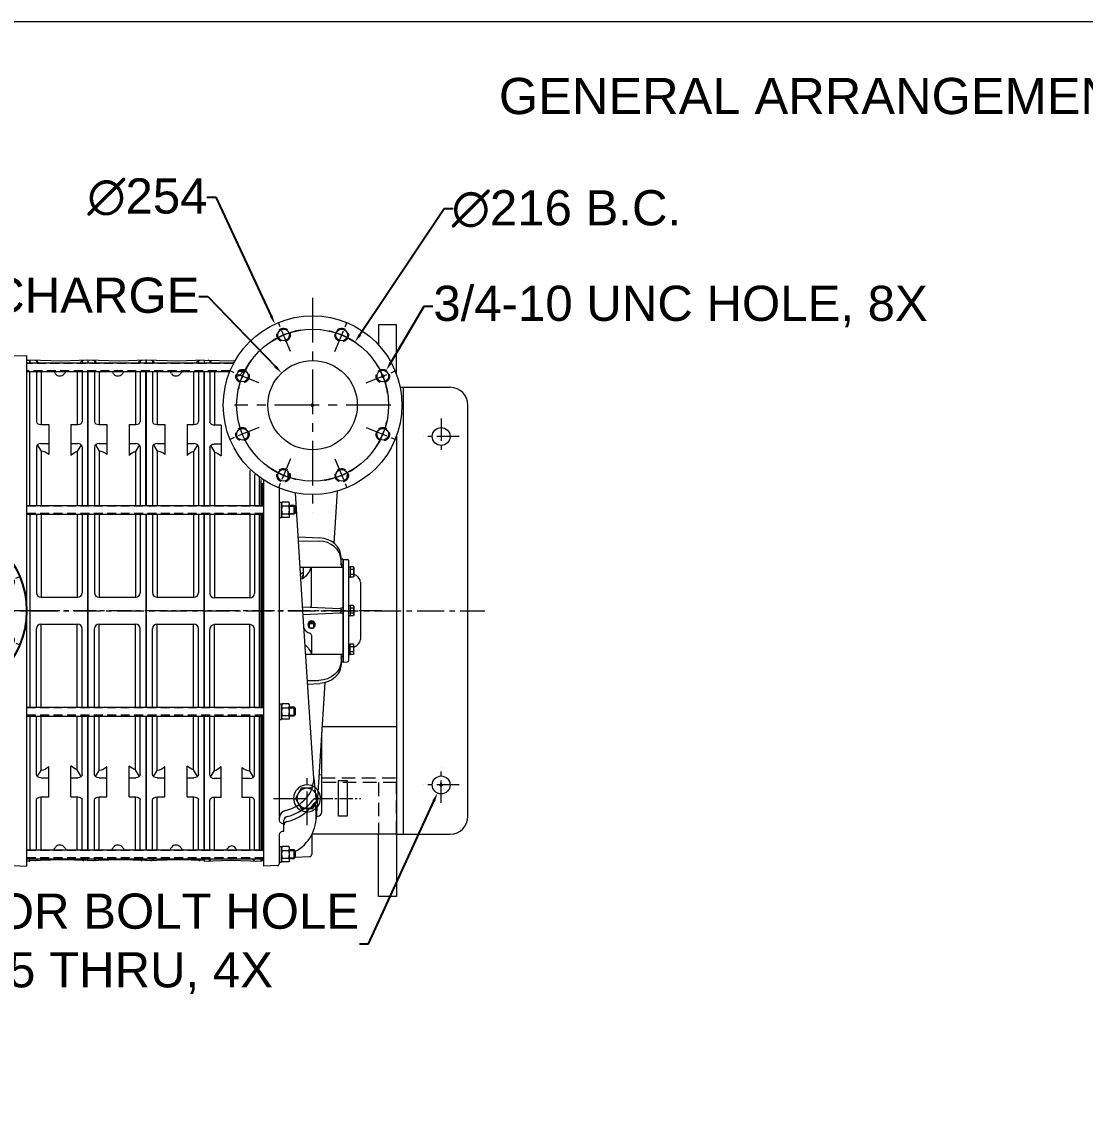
# Model space of a CAD drawing. Header units: millimetres. Extents: x -1229 to 6348, y -522 to 5252.
# Drawn here: x 1558 to 3069, y 2003 to 3540 of the extents above; entities that cross this region are included whole.
import ezdxf
from ezdxf.enums import TextEntityAlignment as Align

# ---------------------------------------------------------------- set-up
doc = ezdxf.new("R2010")
doc.units = ezdxf.units.MM
doc.header["$LTSCALE"] = 25.4
for name, pattern in [('CENTER', [2, 1.25, -0.25, 0.25, -0.25]), ('CENTER2', [1.125, 0.75, -0.125, 0.125, -0.125]), ('CENTERX2', [0.8, 0.5, -0.1, 0.1, -0.1]), ('HIDDEN', [0.375, 0.25, -0.125])]:
    doc.linetypes.add(name, pattern=pattern)
doc.layers.get('Defpoints').update_dxf_attribs({"lineweight": 5})
for name, color, linetype, lineweight in [('CEN', 3, 'CENTER', 5), ('Center', 5, 'CENTER', 5), ('Centerline', 5, 'CENTERX2', 5), ('HID', 6, 'HIDDEN', 5), ('HID-HIDE', 6, 'HIDDEN', 5), ('HID2', 3, 'HIDDEN', 5), ('OBJ', 7, 'Continuous', 5), ('TEXT', 104, 'Continuous', 5), ('TXT', 7, 'Continuous', 5)]:
    doc.layers.add(name, color=color, linetype=linetype, lineweight=lineweight)
doc.styles.get("Standard").update_dxf_attribs({"font": 'arial.ttf'})
doc.dimstyles.new('STANDARD 2 PLCS$3', dxfattribs={"dimtxt": 25.4, "dimasz": 12.7, "dimexe": 4.572, "dimexo": 1.5875, "dimgap": 2.286, "dimtad": 0, "dimtih": 1, "dimtoh": 1, "dimzin": 4, "dimdsep": 46, "dimtxsty": 'Standard', "dimcen": 2.286, "dimaunit": 1, "dimadec": 0, "dimazin": 1, "dimtfac": 1, "dimtofl": 0, "dimtmove": 1, "dimatfit": 3, "dimfxl": 25.4, "dimtolj": 1, "dimtzin": 4, "dimarcsym": 0})

# ---------------------------------------------------------------- blocks, each defined once
blk = doc.blocks.new('*D26')
at = {"layer": 'Defpoints', "color": 0, "linetype": 'Continuous', "ltscale": 3, "transparency": 16777216}
for p in [(1927.3, 3040.9), (2015.5, 2949.4)]:
    blk.add_point(p, dxfattribs=at)
at = {"layer": 'TEXT', "color": 0, "linetype": 'Continuous', "lineweight": -2, "ltscale": 3, "transparency": 16777216}
for p, q in [((1809.7, 3149.8), (1822.4, 3149.8)), ((1822.4, 3149.8), (1918.5, 3050)), ((1969.1, 2995.2), (1973.7, 2995.2)), ((1971.4, 2992.9), (1971.4, 2997.4))]:
    blk.add_line(p, q, dxfattribs=at)
at = {"layer": 'TEXT', "color": 0, "linetype": 'Continuous', "ltscale": 3, "transparency": 16777216}
blk.add_solid([(1920.1, 3051.5), (1917, 3048.6), (1927.3, 3040.9)], dxfattribs=at)
at = {"layer": 'TEXT', "color": 0, "linetype": 'Continuous', "lineweight": 5, "ltscale": 3, "transparency": 16777216, "insert": (1508, 3149.8), "char_height": 50, "attachment_point": 5}
blk.add_mtext('\\A1;∅127 DISCHARGE', dxfattribs=at)
blk = doc.blocks.new('*D27')
at = {"layer": 'Defpoints', "color": 0, "linetype": 'Continuous', "ltscale": 3, "transparency": 16777216}
for p in [(1917.9, 3110.3), (2024.9, 2880)]:
    blk.add_point(p, dxfattribs=at)
at = {"layer": 'TEXT', "color": 0, "linetype": 'Continuous', "lineweight": -2, "ltscale": 3, "transparency": 16777216}
for p, q in [((1821.3, 3290.9), (1834, 3290.9)), ((1834, 3290.9), (1912.5, 3121.8)), ((1969.1, 2995.2), (1973.7, 2995.2)), ((1971.4, 2992.9), (1971.4, 2997.4))]:
    blk.add_line(p, q, dxfattribs=at)
at = {"layer": 'TEXT', "color": 0, "linetype": 'Continuous', "ltscale": 3, "transparency": 16777216}
blk.add_solid([(1914.4, 3122.7), (1910.6, 3121), (1917.9, 3110.3)], dxfattribs=at)
at = {"layer": 'TEXT', "color": 0, "linetype": 'Continuous', "lineweight": 5, "ltscale": 3, "transparency": 16777216, "insert": (1736.7, 3290.9), "char_height": 50, "attachment_point": 5}
blk.add_mtext('\\A1;∅254', dxfattribs=at)
blk = doc.blocks.new('*D28')
at = {"layer": 'Defpoints', "color": 0, "linetype": 'Continuous', "ltscale": 3, "transparency": 16777216}
for p in [(2031.5, 3084.8), (1911.3, 2905.5)]:
    blk.add_point(p, dxfattribs=at)
at = {"layer": 'TEXT', "color": 0, "linetype": 'Continuous', "lineweight": -2, "ltscale": 3, "transparency": 16777216}
for p, q in [((2158.5, 3274.1), (2038.6, 3095.3)), ((2171.2, 3274.1), (2158.5, 3274.1)), ((1969.1, 2995.2), (1973.7, 2995.2)), ((1971.4, 2992.9), (1971.4, 2997.4))]:
    blk.add_line(p, q, dxfattribs=at)
at = {"layer": 'TEXT', "color": 0, "linetype": 'Continuous', "ltscale": 3, "transparency": 16777216}
blk.add_solid([(2036.9, 3096.5), (2040.4, 3094.2), (2031.5, 3084.8)], dxfattribs=at)
at = {"layer": 'TEXT', "color": 0, "linetype": 'Continuous', "lineweight": 5, "ltscale": 3, "transparency": 16777216, "insert": (2332.1, 3274.1), "char_height": 50, "attachment_point": 5}
blk.add_mtext('\\A1;∅216 B.C.', dxfattribs=at)
blk = doc.blocks.new('*D29')
at = {"layer": 'Defpoints', "color": 0, "linetype": 'Continuous', "ltscale": 3, "transparency": 16777216}
for p in [(2076, 3044.7), (2066.3, 3028.3)]:
    blk.add_point(p, dxfattribs=at)
at = {"layer": 'TEXT', "color": 0, "linetype": 'Continuous', "lineweight": -2, "ltscale": 3, "transparency": 16777216}
for p, q in [((2129.5, 3135.3), (2082.4, 3055.6)), ((2142.2, 3135.3), (2129.5, 3135.3)), ((2068.8, 3036.5), (2073.4, 3036.5)), ((2071.1, 3034.2), (2071.1, 3038.8))]:
    blk.add_line(p, q, dxfattribs=at)
at = {"layer": 'TEXT', "color": 0, "linetype": 'Continuous', "ltscale": 3, "transparency": 16777216}
blk.add_solid([(2080.6, 3056.7), (2084.3, 3054.5), (2076, 3044.7)], dxfattribs=at)
at = {"layer": 'TEXT', "color": 0, "linetype": 'Continuous', "lineweight": 5, "ltscale": 3, "transparency": 16777216, "insert": (2494.2, 3135.3), "char_height": 50, "attachment_point": 5}
blk.add_mtext('\\A1;3/4-10 UNC HOLE, 8X', dxfattribs=at)
blk = doc.blocks.new('INTERMEDIATE 2')
at = {"layer": 'OBJ', "color": 7, "lineweight": 5}
for p, q in [((0, 712), (42.8, 710.9)), ((0, 712), (0, 708.5)), ((8.1, 711.2), (8.1, 708.5)), ((10.6, 708.5), (9.9, 710)), ((0, 695.8), (0, 505.7)), ((8.1, 695.8), (8.1, 624)), ((15, 695.8), (15, 619.8)), ((24.1, 619.8), (14.5, 619.8)), ((24.1, 619.8), (24.1, 576)), ((8.1, 588.1), (8.1, 505.7)), ((9.3, 590.8), (15, 581.3)), ((24.1, 592.8), (14.5, 592.8)), ((15, 581.3), (15, 505.7)), ((65.1, 555.4), (65.1, 505.7)), ((71.6, 549.6), (71.6, 505.7)), ((81, 505.7), (81, 542.5)), ((82.6, 537.3), (82.6, 505.7)), ((0, 493), (0, 219)), ((8.1, 493), (8.1, 380.6)), ((15, 493), (15, 374.3)), ((65.1, 493), (65.1, 374.3)), ((71.6, 493), (71.6, 380.6)), ((81, 219), (81, 493)), ((82.6, 493), (82.6, 219)), ((65.3, 374.3), (14.5, 374.3)), ((8.1, 219), (8.1, 329.8)), ((65.3, 336.2), (14.5, 336.2)), ((15, 219), (15, 336.2)), ((65.1, 219), (65.1, 336.2)), ((71.6, 219), (71.6, 329.8)), ((0, 206.3), (0, 16.2)), ((8.1, 122.4), (8.1, 206.3)), ((15, 129.1), (15, 206.3)), ((65.1, 128.3), (65.1, 206.3)), ((71.6, 122.4), (71.6, 206.3)), ((81, 16.2), (81, 206.3)), ((82.6, 206.3), (82.6, 16.2)), ((9.3, 119.6), (15, 129.1)), ((24.1, 90.7), (24.1, 134.4)), ((54.1, 90.7), (54.1, 133.1)), ((70.4, 119.6), (65.1, 128.3)), ((24.1, 117.6), (14.5, 117.6)), ((65.3, 117.6), (54.1, 117.6)), ((8.1, 16.2), (8.1, 86.5)), ((24.1, 90.7), (14.5, 90.7)), ((15, 16.2), (15, 90.7)), ((65.3, 90.7), (54.1, 90.7)), ((65.1, 16.2), (65.1, 90.7)), ((71.6, 16.2), (71.6, 86.5)), ((0, 3.5), (0, 0)), ((0, 0), (37.5, 1.3)), ((8.1, 1.2), (8.1, 3.5)), ((10.6, 3.5), (9.9, 2.8)), ((37.5, 1.3), (81, -0.2)), ((69, 3.5), (69.9, 1.9)), ((71.6, 0.6), (71.6, 3.5)), ((81, -0.2), (81, 3.5)), ((82.6, 3.5), (82.6, 0))]:
    blk.add_line(p, q, dxfattribs=at)
for centre, radius, start, end in [((5.4, 705.5), 6.35, 45, 88), ((14.5, 380.6), 6.35, 180, 270), ((65.3, 380.6), 6.35, 270, 0), ((14.5, 329.8), 6.35, 90, 180), ((65.3, 329.8), 6.35, 0, 90), ((9.7, 36.9), 30.2, 314.6842, 323.6542), ((39.1, 15.3), 6.35, 31.9926, 143.6542), ((66, 32.1), 25.4, 211.9926, 220.9135), ((4.1, 7.4), 7.35, 281.7812, 321.7187), ((74.3, 6.4), 6.35, 225, 268)]:
    blk.add_arc(centre, radius, start, end, dxfattribs=at)
at = {"layer": 'OBJ', "color": 7, "lineweight": 5, "extrusion": (0, 0, -1)}
for centre, major_axis, ratio, start_param, end_param in [((14.5, 624), (6.35, 0), 0.661541, 1.570796, 3.141593), ((14.5, 588.1), (6.35, 0), 0.749909, 3.141593, 4.712389), ((9.7, 532.2), (0, 49.9), 0.605455, 0.178799, 0.499506), ((81.8, 1.2), (-0.762, 0), 0.8, 3.141593, 6.283185)]:
    blk.add_ellipse(centre, major_axis=major_axis, ratio=ratio, start_param=start_param, end_param=end_param, dxfattribs=at)
at = {"layer": 'OBJ', "color": 7, "lineweight": 5}
for centre, major_axis, ratio, start_param, end_param in [((9.7, 178.2), (0, 49.9), 0.605455, 3.320392, 3.641098), ((66, 169.7), (0, 41.4), 0.6141, 2.652302, 3.102686), ((14.5, 122.4), (-6.35, 0), 0.749909, 0, 1.570796), ((65.3, 122.4), (6.35, 0), 0.749909, 4.712389, 6.283185), ((14.5, 86.5), (-6.35, 0), 0.661541, -1.570796, 0), ((65.3, 86.5), (6.35, 0), 0.661541, 0, 1.570796)]:
    blk.add_ellipse(centre, major_axis=major_axis, ratio=ratio, start_param=start_param, end_param=end_param, dxfattribs=at)
blk = doc.blocks.new('INTER3')
at = {"layer": 'OBJ', "lineweight": 5}
for p, q in [((45.1, 709.9), (0, 711.4)), ((0, 711.4), (0, 707.7)), ((9.4, 710.6), (9.4, 707.7)), ((12, 707.7), (11.2, 709.3)), ((82.6, 711.6), (45.1, 709.9)), ((72, 707.7), (72.7, 709.2)), ((74.4, 710.4), (74.4, 707.7)), ((82.6, 711.6), (82.6, 708.7)), ((82.6, 711.2), (82.6, 707.7)), ((0, 504.9), (0, 695)), ((9.4, 695), (9.4, 624.2)), ((16, 695), (16, 620)), ((67.5, 695), (67.5, 620)), ((74.4, 695), (74.4, 624.2)), ((82.6, 695), (82.6, 504.9)), ((82.6, 505.2), (82.6, 695)), ((15.8, 620), (26.9, 620)), ((26.9, 620), (26.9, 577.5)), ((58.4, 620), (58.4, 576.2)), ((58.4, 620), (68.1, 620)), ((9.4, 588.3), (9.4, 504.9)), ((10.6, 591.1), (16, 582.3)), ((15.8, 593), (26.9, 593)), ((58.4, 593), (68.1, 593)), ((73.2, 591.1), (67.5, 581.5)), ((74.4, 588.3), (74.4, 504.9)), ((16, 582.3), (16, 504.9)), ((67.5, 581.5), (67.5, 504.9)), ((0, 492.2), (0, 218.2)), ((9.4, 492.2), (9.4, 380.8)), ((16, 492.2), (16, 374.5)), ((67.5, 492.2), (67.5, 374.5)), ((74.4, 492.2), (74.4, 380.8)), ((82.6, 218.2), (82.6, 492.2)), ((82.6, 492.2), (82.6, 218.4)), ((15.8, 374.5), (68.1, 374.5)), ((9.4, 218.2), (9.4, 330)), ((15.8, 336.4), (68.1, 336.4)), ((16, 218.2), (16, 336.4)), ((67.5, 218.2), (67.5, 336.4)), ((74.4, 218.2), (74.4, 330)), ((0, 205.5), (0, 15.4)), ((9.4, 122.6), (9.4, 205.5)), ((16, 128.5), (16, 205.5)), ((67.5, 129.3), (67.5, 205.5)), ((74.4, 122.6), (74.4, 205.5)), ((82.6, 15.4), (82.6, 205.5)), ((82.6, 205.5), (82.6, 15.7)), ((10.6, 119.8), (16, 128.5)), ((26.9, 90.9), (26.9, 133.4)), ((58.4, 90.9), (58.4, 134.6)), ((73.2, 119.8), (67.5, 129.3)), ((15.8, 117.8), (26.9, 117.8)), ((58.4, 117.8), (68.1, 117.8)), ((9.4, 15.4), (9.4, 86.7)), ((15.8, 90.9), (26.9, 90.9)), ((16, 15.4), (16, 90.9)), ((58.4, 90.9), (68.1, 90.9)), ((67.5, 15.4), (67.5, 90.9)), ((74.4, 15.4), (74.4, 86.7)), ((0, 0), (0, 2.7)), ((45.1, 1.5), (0, 0)), ((9.4, 0.9), (9.4, 2.7)), ((11.6, 2.7), (11.2, 2.1)), ((82.6, 0.2), (45.1, 1.5)), ((72.4, 2.7), (72.7, 2.3)), ((74.4, 1), (74.4, 2.7)), ((82.6, 0.2), (82.6, 2.7)), ((82.6, 0.2), (82.6, 2.7))]:
    blk.add_line(p, q, dxfattribs=at)
for centre, radius, start, end in [((6.7, 704.8), 6.35, 45, 88), ((77.1, 704.7), 6.35, 92, 135), ((8.4, 677.1), 31.8, 28.0626, 36.0299), ((42.7, 696.9), 7.88, 218.3868, 317.8073), ((79, 672.1), 36.2, 139.217, 147.4137), ((15.8, 380.8), 6.35, 180, 270), ((68.1, 380.8), 6.35, 270, 0), ((15.8, 330), 6.35, 90, 180), ((68.1, 330), 6.35, 0, 90), ((15, 32.9), 25.4, 319.0865, 328.0074), ((42.7, 14.5), 7.88, 42.1927, 141.6132), ((72.9, 37.7), 30.2, 216.3458, 225.3158), ((6.7, 6.6), 6.35, 272, 315), ((77.1, 6.8), 6.35, 225, 268)]:
    blk.add_arc(centre, radius, start, end, dxfattribs=at)
for centre, major_axis, ratio, start_param, end_param in [((15.8, 624.2), (-6.35, 0), 0.661541, 0, 1.570796), ((68.1, 624.2), (6.35, 0), 0.661541, 4.712389, 6.283185), ((15.8, 588.3), (-6.35, 0), 0.749909, 4.712389, 6.283185), ((68.1, 588.3), (6.35, 0), 0.749909, 0, 1.570796), ((15, 541), (0, -41.4), 0.6141, 2.652302, 3.102686), ((72.9, 532.4), (0, 49.9), 0.605455, 0.178799, 0.499506)]:
    blk.add_ellipse(centre, major_axis=major_axis, ratio=ratio, start_param=start_param, end_param=end_param, dxfattribs=at)
at = {"layer": 'OBJ', "lineweight": 5, "extrusion": (0, 0, -1)}
for centre, major_axis, ratio, start_param, end_param in [((15, 169.9), (0, 41.4), 0.6141, 2.652302, 3.102686), ((72.9, 178.5), (0, -49.9), 0.605455, 0.178799, 0.499506), ((15.8, 122.6), (-6.35, 0), 0.749909, 4.712389, 6.283185), ((68.1, 122.6), (6.35, 0), 0.749909, 0, 1.570796), ((15.8, 86.7), (-6.35, 0), 0.661541, 0, 1.570796), ((68.1, 86.7), (6.35, 0), 0.661541, 4.712389, 6.283185)]:
    blk.add_ellipse(centre, major_axis=major_axis, ratio=ratio, start_param=start_param, end_param=end_param, dxfattribs=at)
blk = doc.blocks.new('Temp part')
at = {"layer": 'OBJ', "lineweight": 5}
for p, q in [((-1.4, 35.4), (-8.3, 35.1)), ((4.6, 40.4), (4.6, 33.8)), ((-14.5, 28.8), (-14.5, -28.8)), ((-1.4, -35.4), (-8.3, -35.1)), ((4.6, -33.8), (4.6, -40.4))]:
    blk.add_line(p, q, dxfattribs=at)
for centre, radius, start, end in [((17.3, 39.4), 12.7, 123.6675, 172.9855), ((-8.1, 28.8), 6.35, 92, 180), ((-1.6, 41.7), 6.35, 272, 352.9855), ((-8.1, -28.8), 6.35, 180, 268), ((-1.6, -41.7), 6.35, 7.0145, 88), ((17.3, -39.4), 12.7, 187.0145, 236.3325)]:
    blk.add_arc(centre, radius, start, end, dxfattribs=at)
blk = doc.blocks.new('MC5-Inlet P1 Top')
at = {"color": 7, "linetype": 'Continuous', "lineweight": 5}
blk.add_line((0, 24.7), (0, 19.7), dxfattribs=at)
for radius in [127, 63.5]:
    blk.add_circle((273, 0), radius)
at = {"color": 5, "lineweight": 5}
blk.add_circle((273, 0), 108, dxfattribs=at)
at = {"layer": 'CEN', "color": 7, "lineweight": 5, "ltscale": 1.5}
for p, q in [((341.4, 304.8), (341.4, 228.6)), ((303.3, 266.7), (379.5, 266.7)), ((350.8, -304.8), (350.8, -228.6)), ((312.7, -266.7), (388.9, -266.7))]:
    blk.add_line(p, q, dxfattribs=at)
at = {"layer": 'CEN', "color": 5, "lineweight": 5, "ltscale": 2}
blk.add_line((273, 152.4), (273, -152.4), dxfattribs=at)
at = {"layer": 'CEN', "color": 7, "lineweight": 5}
for p, q in [((241.5, 76.3), (222, 123.2)), ((304.6, 76.3), (324.1, 123.2)), ((196.8, 31.6), (149.9, 51)), ((349.3, 31.6), (396.2, 51)), ((196.8, -31.6), (149.9, -51)), ((349.3, -31.6), (396.2, -51)), ((241.5, -76.3), (222, -123.2)), ((304.6, -76.3), (324.1, -123.2))]:
    blk.add_line(p, q, dxfattribs=at)
for start, end in [(98.9873, 126.0127), (53.9873, 81.0127), (143.9873, 171.0127), (8.9873, 36.0127), (323.9873, 351.0127), (233.9873, 261.0127), (278.9873, 306.0127)]:
    blk.add_arc((273, 0), 108, start, end, dxfattribs=at)
at = {"layer": 'HID', "color": 7, "lineweight": 5, "ltscale": 2}
blk.add_line((169.9, 48.9), (176.8, 48.9), dxfattribs=at)
for points in [[(350.5, 279.5), (357.9, 266.7), (349.7, 252.4), (347.9, 252.4)], [(359.9, -279.5), (367.3, -266.7), (359.1, -252.4), (357.3, -252.4)]]:
    blk.add_lwpolyline(points, dxfattribs=at)
for centre in [(231.7, 99.7), (314.4, 99.7), (173.3, 41.3), (372.8, 41.3), (173.3, -41.3), (372.8, -41.3), (231.7, -99.7), (314.4, -99.7)]:
    blk.add_circle(centre, 9.53, dxfattribs=at)
for centre, radius, start, end in [((341.4, 266.7), 19.1, 288.8064, 57.5688), ((341.4, 266.7), 14.3, 297.2753, 52.5147), ((350.8, -266.7), 19.1, 302.4312, 71.1936), ((350.8, -266.7), 14.3, 307.4853, 62.7247)]:
    blk.add_arc(centre, radius, start, end, dxfattribs=at)
at = {"layer": 'HID-HIDE', "color": 7, "lineweight": 5, "ltscale": 2}
for p, q in [((355.9, 351.3), (363.4, 351.3)), ((355.9, 341), (363.4, 341)), ((355.9, 148.5), (363.4, 148.5)), ((355.9, 138.2), (363.4, 138.2)), ((355.9, -138.2), (363.4, -138.2)), ((355.9, -148.5), (363.4, -148.5)), ((355.9, -341), (363.4, -341)), ((355.9, -351.3), (363.4, -351.3))]:
    blk.add_line(p, q, dxfattribs=at)
at = {"layer": 'HID-HIDE', "color": 7, "linetype": 'Continuous', "lineweight": 5, "ltscale": 2}
for p, q in [((0, 24.7), (50.8, 24.7)), ((1.5, 20.6), (0, 19.7)), ((0, -19.7), (0, 19.7)), ((1.5, -20.6), (1.5, 20.6)), ((69.1, 20.6), (1.5, 20.6)), ((50.8, 20.6), (50.8, 24.7)), ((76.2, -23.8), (76.2, 23.8)), ((76.2, 23.8), (131.6, 23.8)), ((1.5, -20.6), (0, -19.7)), ((69.1, -20.6), (1.5, -20.6)), ((76.2, -23.8), (131.6, -23.8))]:
    blk.add_line(p, q, dxfattribs=at)
for centre, start, end in [((69.1, 30.3), 270, 317.6989), ((69.1, -30.3), 42.3011, 90)]:
    blk.add_arc(centre, 9.65, start, end, dxfattribs=at)
at = {"layer": 'OBJ', "color": 7, "lineweight": 5}
for p, q in [((363.4, 355.7), (364.3, 357.1)), ((363.4, 336.6), (363.4, 355.7)), ((364.3, 357.1), (373.7, 357.1)), ((374.5, 355.7), (373.7, 357.1)), ((374.5, 335), (374.5, 357.2)), ((377.7, 357.2), (374.5, 357.2)), ((377.7, 358.9), (377.7, 317.9)), ((380.9, 362.2), (400, 362.9)), ((400, 362.9), (400, -362.9)), ((355.5, 350.9), (357.1, 352.5)), ((355.5, 350.9), (355.5, 341.4)), ((357.1, 339.8), (355.5, 341.4)), ((357.1, 352.5), (357.1, 339.8)), ((363.4, 352.5), (357.1, 352.5)), ((363.4, 339.8), (357.1, 339.8)), ((373.7, 351.6), (364.3, 351.6)), ((373.7, 340.6), (364.3, 340.6)), ((365, 325.2), (362.4, 285.9)), ((363.4, 336.6), (364.3, 335.1)), ((364.3, 335.1), (373.7, 335.1)), ((374.5, 336.6), (373.7, 335.1)), ((377.7, 335), (374.5, 335)), ((371.3, 313.2), (371.3, 290.5)), ((323.6, 292.3), (360.5, 293.6)), ((360.3, 303.2), (359.7, 294.1)), ((359.7, 294.1), (362.8, 292.1)), ((360.3, 303.2), (363.6, 304.8)), ((377.7, 298.3), (377.7, 72)), ((317.5, 286), (317.5, 233.4)), ((358.7, 273.9), (353.2, 201.8)), ((353.3, 194.8), (358.7, 265.9)), ((358.6, 180.8), (365, 265.5)), ((317.5, 233.4), (305.8, 191.4)), ((317.5, 233.4), (355.7, 234.7)), ((289.5, 178.8), (344.1, 192.5)), ((289.5, 174), (343.9, 185.6)), ((318.2, 193.6), (349, 194.7)), ((250.4, 125), (286.8, 173.8)), ((288, 168.8), (289.5, 178.8)), ((288, 165), (289.5, 174)), ((289.5, 174), (289.5, 178.8)), ((352.4, 175.3), (319, 174.8)), ((358.2, 175.3), (359.3, 149.7)), ((363.4, 152.9), (364.3, 154.4)), ((364.3, 154.4), (373.7, 154.4)), ((374.5, 152.9), (373.7, 154.4)), ((374.5, 132.3), (374.5, 154.5)), ((377.7, 154.5), (374.5, 154.5)), ((355.5, 148.1), (357.1, 149.7)), ((355.5, 148.1), (355.5, 138.6)), ((357.1, 137), (355.5, 138.6)), ((357.1, 149.7), (357.1, 137)), ((363.4, 149.7), (357.1, 149.7)), ((363.4, 133.8), (363.4, 152.9)), ((373.7, 148.9), (364.3, 148.9)), ((363.4, 137), (357.1, 137)), ((359.9, 137), (361.8, 90.8)), ((363.4, 133.8), (364.3, 132.4)), ((373.7, 137.9), (364.3, 137.9)), ((364.3, 132.4), (373.7, 132.4)), ((374.5, 133.8), (373.7, 132.4)), ((377.7, 132.3), (374.5, 132.3)), ((178.7, 47.7), (167.9, 47.7)), ((181.1, -38.3), (181.1, -44.3)), ((377.7, -298.3), (377.7, -72)), ((359.9, -137), (361.8, -90.8)), ((238.3, -104.9), (238.3, -94.5)), ((322, -103), (322.4, -97.5)), ((250.4, -125), (286.8, -173.8)), ((355.5, -138.6), (357.1, -137)), ((363.4, -137), (357.1, -137)), ((357.1, -137), (357.1, -149.7)), ((363.4, -133.8), (364.3, -132.4)), ((363.4, -152.9), (363.4, -133.8)), ((364.3, -132.4), (373.7, -132.4)), ((373.7, -137.9), (364.3, -137.9)), ((374.5, -133.8), (373.7, -132.4)), ((377.7, -132.3), (374.5, -132.3)), ((374.5, -154.5), (374.5, -132.3)), ((355.5, -138.6), (355.5, -148.1)), ((357.1, -149.7), (355.5, -148.1)), ((363.4, -149.7), (357.1, -149.7)), ((358.2, -175.3), (359.3, -149.7)), ((363.4, -152.9), (364.3, -154.4)), ((373.7, -148.9), (364.3, -148.9)), ((374.5, -152.9), (373.7, -154.4)), ((288, -165), (289.5, -174)), ((288, -168.8), (289.5, -178.8)), ((364.3, -154.4), (373.7, -154.4)), ((377.7, -154.5), (374.5, -154.5)), ((289.5, -174), (343.9, -185.6)), ((289.5, -174), (289.5, -178.8)), ((289.5, -178.8), (344.1, -192.5)), ((352.4, -175.3), (319, -174.8)), ((358.6, -180.9), (365, -265.5)), ((317.5, -233.4), (305.8, -191.4)), ((318.2, -193.6), (349, -194.7)), ((353.3, -194.8), (358.7, -265.9)), ((358.7, -273.9), (353.2, -201.9)), ((317.5, -233.4), (355.7, -234.7)), ((317.5, -286), (317.5, -233.4)), ((359.7, -294.1), (362.8, -292.1)), ((365, -325.2), (362.4, -285.9)), ((371.3, -313.2), (371.3, -290.5)), ((323.6, -292.3), (360.5, -293.6)), ((360.3, -303.2), (359.7, -294.1)), ((360.3, -303.2), (363.6, -304.8)), ((377.7, -358.9), (377.7, -317.9)), ((363.4, -336.6), (364.3, -335.1)), ((363.4, -355.7), (363.4, -336.6)), ((364.3, -335.1), (373.7, -335.1)), ((374.5, -336.6), (373.7, -335.1)), ((377.7, -335), (374.5, -335)), ((374.5, -357.2), (374.5, -335)), ((355.5, -341.4), (357.1, -339.8)), ((355.5, -341.4), (355.5, -350.9)), ((357.1, -352.5), (355.5, -350.9)), ((357.1, -339.8), (357.1, -352.5)), ((363.4, -339.8), (357.1, -339.8)), ((363.4, -352.5), (357.1, -352.5)), ((373.7, -340.6), (364.3, -340.6)), ((373.7, -351.6), (364.3, -351.6)), ((363.4, -355.7), (364.3, -357.1)), ((364.3, -357.1), (373.7, -357.1)), ((374.5, -355.7), (373.7, -357.1)), ((377.7, -357.2), (374.5, -357.2)), ((380.9, -362.2), (400, -362.9))]:
    blk.add_line(p, q, dxfattribs=at)
for points in [[(347.9, 252.4), (333.2, 252.4), (324.9, 266.7), (333.2, 281), (349.7, 281), (350.5, 279.5)], [(357.3, -252.4), (342.6, -252.4), (334.3, -266.7), (342.6, -281), (359.1, -281), (359.9, -279.5)]]:
    blk.add_lwpolyline(points, dxfattribs=at)
for centre in [(231.7, 99.7), (314.4, 99.7), (173.3, 41.3), (372.8, 41.3), (173.3, -41.3), (372.8, -41.3), (231.7, -99.7), (314.4, -99.7)]:
    blk.add_circle(centre, 8.33, dxfattribs=at)
for centre, radius, start, end in [((368.3, 354.4), 4.87, 154.3842, 214.3842), ((369.7, 354.4), 4.87, 325.6158, 25.6158), ((381, 358.9), 3.3, 92, 180), ((381.6, 346.1), 18.2, 162.412, 197.588), ((368.3, 337.9), 4.87, 145.6158, 205.6158), ((356.3, 346.1), 18.2, 342.412, 17.588), ((369.7, 337.9), 4.87, 334.3842, 34.3842), ((396, 323.1), 31, 157.2828, 176.1464), ((323.8, 286), 6.35, 92, 180), ((341.4, 266.7), 19.1, 57.5688, 288.8064), ((341.4, 266.7), 14.3, 52.5147, 297.2753), ((319.8, 149.2), 44.5, 92, 165.5696), ((281.7, 169.8), 6.35, 315.0343, 351.3861), ((281.8, 166), 6.35, 314.9622, 350.6576), ((368.3, 151.6), 4.87, 154.3842, 214.3842), ((381.6, 143.4), 18.2, 162.412, 197.588), ((369.7, 151.6), 4.87, 325.6158, 25.6158), ((356.3, 143.4), 18.2, 342.412, 17.588), ((368.3, 135.1), 4.87, 145.6158, 205.6158), ((369.7, 135.1), 4.87, 334.3842, 34.3842), ((193, 31), 25.4, 139.0865, 148.0074), ((166.1, 47.9), 6.35, 259.9219, 328.0074), ((368.3, -135.1), 4.87, 154.3842, 214.3842), ((381.6, -143.4), 18.2, 162.412, 197.588), ((369.7, -135.1), 4.87, 325.6158, 25.6158), ((356.3, -143.4), 18.2, 342.412, 17.588), ((368.3, -151.6), 4.87, 145.6158, 205.6158), ((369.7, -151.6), 4.87, 334.3842, 34.3842), ((319.8, -149.2), 44.5, 194.4304, 268), ((281.7, -169.8), 6.35, 8.6139, 44.9657), ((281.8, -166), 6.35, 9.3424, 45.0378), ((350.8, -266.7), 19.1, 71.1936, 302.4312), ((350.8, -266.7), 14.3, 62.7247, 307.4853), ((323.8, -286), 6.35, 180, 268), ((368.3, -337.9), 4.87, 154.3842, 214.3842), ((396, -323.1), 31, 183.8536, 202.7172), ((369.7, -337.9), 4.87, 325.6158, 25.6158), ((381.6, -346.1), 18.2, 162.412, 197.588), ((368.3, -354.4), 4.87, 145.6158, 205.6158), ((356.3, -346.1), 18.2, 342.412, 17.588), ((369.7, -354.4), 4.87, 334.3842, 34.3842), ((381, -358.9), 3.3, 180, 268)]:
    blk.add_arc(centre, radius, start, end, dxfattribs=at)
at = {"layer": 'OBJ', "color": 7, "lineweight": 5, "extrusion": (0, 0, -1)}
for centre, major_axis, ratio, start_param, end_param in [((371.3, 317.9), (6.35, 0), 0.732051, 0, 1.570796), ((396, 271.7), (-37.4, 0), 0.869401, 0.06613, 0.7812), ((365, 298.4), (6.35, 0), 0.8528, 0, 0.792299), ((371.3, 298.3), (-6.35, 0), 0.732051, 1.570796, 3.141593), ((396, 263.8), (37.4, 0), 0.869401, 3.20735, 3.928767), ((396, 263.6), (31, 0), 0.869462, 3.20508, 3.915721), ((365, 290.5), (6.35, 0), 0.8528, 0, 0.792299), ((365, 290.4), (12.7, 0), 0.87, 0, 0.803732), ((340.5, 202.5), (-12.7, 0), 0.820024, 3.201746, 4.430266), ((340.6, 195.4), (-12.7, 0), 0.797676, 3.199903, 4.453897), ((319.8, 136.1), (-44.5, 0), 0.869624, 0.716431, 1.553955), ((352.3, 181.3), (6.37, 0), 0.947695, 0.057723, 1.559093)]:
    blk.add_ellipse(centre, major_axis=major_axis, ratio=ratio, start_param=start_param, end_param=end_param, dxfattribs=at)
at = {"layer": 'OBJ', "color": 7, "lineweight": 5}
for centre, major_axis, ratio, start_param, end_param in [((319.8, -136.1), (44.5, 0), 0.869624, 3.858024, 4.695548), ((352.3, -181.3), (-6.37, 0), 0.947695, 3.199315, 4.700686), ((340.6, -195.4), (-12.7, 0), 0.797676, 3.199903, 4.453897), ((340.5, -202.5), (12.7, 0), 0.820024, 0.060153, 1.288673), ((396, -263.8), (-37.4, 0), 0.869401, 0.065758, 0.787175), ((396, -271.7), (37.4, 0), 0.869401, 3.207722, 3.922792), ((396, -263.6), (31, 0), 0.869462, 3.20508, 3.915721), ((365, -290.5), (-6.35, 0), 0.8528, 3.141593, 3.933892), ((365, -290.4), (12.7, 0), 0.87, 0, 0.803732), ((365, -298.4), (-6.35, 0), 0.8528, 3.141593, 3.933892), ((371.3, -298.3), (6.35, 0), 0.732051, -1.570796, 0), ((371.3, -317.9), (6.35, 0), 0.732051, 0, 1.570796)]:
    blk.add_ellipse(centre, major_axis=major_axis, ratio=ratio, start_param=start_param, end_param=end_param, dxfattribs=at)
blk.add_blockref('Temp part', (146, 0))
blk = doc.blocks.new('*D37')
at = {"color": 0, "lineweight": -2, "transparency": 16777216}
for p, q in [((2151.8, 2455.4), (2156.3, 2455.4)), ((2154, 2453.1), (2154, 2457.7)), ((2050.6, 2229.7), (2143.5, 2432.3)), ((2037.9, 2229.7), (2050.6, 2229.7))]:
    blk.add_line(p, q, dxfattribs=at)
at = {"color": 0, "transparency": 16777216}
blk.add_solid([(2141.5, 2433.2), (2145.4, 2431.4), (2148.8, 2443.9)], dxfattribs=at)
at = {"layer": 'Defpoints', "color": 0, "transparency": 16777216}
for p in [(2159.3, 2467), (2148.8, 2443.9)]:
    blk.add_point(p, dxfattribs=at)
at = {"color": 0, "lineweight": 5, "transparency": 16777216, "insert": (1680.4, 2229.7), "char_height": 50, "attachment_point": 5}
blk.add_mtext('\\A1;{\\C7;ANCHOR BOLT HOLE}\\P∅25 THRU, 4X', dxfattribs=at)

msp = doc.modelspace()

# ---------------------------------------------------------------- linework, layer by layer
at = {"lineweight": 5}
for p, q in [((-25.229, 3540.286), (5364.111, 3540.286)), ((1569.526, 3055.776), (1569.526, 3055.54)), ((1569.526, 2347.055), (1569.526, 2350.578))]:
    msp.add_line(p, q, dxfattribs=at)
at = {"color": 7, "lineweight": 5, "ltscale": 3}
for p, q in [((2090.542, 3109.459), (2065.142, 3109.459)), ((2065.142, 3109.459), (2065.142, 3080.842)), ((2090.542, 3039.141), (2090.542, 3109.459)), ((2090.542, 2951.177), (2090.542, 2385.559))]:
    msp.add_line(p, q, dxfattribs=at)
at = {"color": 7, "linetype": 'Continuous', "lineweight": 5}
for p, q in [((2095.835, 3020.559), (2166.742, 3020.559)), ((2100.067, 3020.559), (2100.067, 2385.559)), ((2192.142, 2410.959), (2192.142, 2995.159)), ((1984.908, 2538.467), (2090.542, 2538.467)), ((2090.542, 2385.575), (1970.577, 2385.574)), ((2090.542, 2385.559), (2166.742, 2385.559))]:
    msp.add_line(p, q, dxfattribs=at)
at = {"color": 5, "linetype": 'CENTER', "lineweight": 5}
msp.add_line((2069.514, 2703.059), (1073.349, 2703.059), dxfattribs=at)
at = {"color": 7, "lineweight": 5}
msp.add_lwpolyline([(2020.692, 2410.959), (2007.992, 2410.959), (2007.992, 2461.759), (2020.692, 2461.759)], close=True, dxfattribs=at)
at = {"color": 7, "lineweight": 5, "ltscale": 3}
msp.add_lwpolyline([(2090.542, 2385.559), (2090.542, 2296.659), (2065.142, 2296.659), (2065.142, 2385.559)], dxfattribs=at)
at = {"color": 5, "lineweight": 5}
msp.add_circle((1971.401, 2995.159), 107.95, dxfattribs=at)
at = {"color": 7, "linetype": 'Continuous', "lineweight": 5}
for centre in [(2154.042, 2950.709), (2154.042, 2455.409)]:
    msp.add_circle(centre, 12.7, dxfattribs=at)
for centre, start, end in [((2166.742, 2995.159), 0, 90), ((2166.742, 2410.959), 270, 0)]:
    msp.add_arc(centre, 25.4, start, end, dxfattribs=at)
at = {"layer": 'CEN', "color": 5, "lineweight": 5, "ltscale": 2}
for p, q in [((1971.401, 3147.559), (1971.401, 2842.759)), ((2082.526, 2995.159), (1860.276, 2995.159)), ((1598.911, 2703.059), (1285.602, 2703.059))]:
    msp.add_line(p, q, dxfattribs=at)
at = {"layer": 'CEN', "color": 7, "lineweight": 5}
for p, q in [((1939.81, 3071.425), (1920.37, 3118.358)), ((2002.991, 3071.425), (2022.431, 3118.358)), ((1895.134, 3026.75), (1848.201, 3046.19)), ((2047.667, 3026.75), (2094.6, 3046.19)), ((1895.134, 2963.569), (1848.201, 2944.128)), ((2047.667, 2963.569), (2094.6, 2944.128)), ((1939.81, 2918.893), (1920.37, 2871.96)), ((2002.991, 2918.893), (2022.431, 2871.96))]:
    msp.add_line(p, q, dxfattribs=at)
at = {"layer": 'CEN', "color": 7, "lineweight": 5, "ltscale": 1.5}
for p, q in [((1963.455, 2398.259), (1963.455, 2474.459)), ((1963.455, 2398.259), (1963.455, 2474.459)), ((1915.957, 2436.359), (1992.157, 2436.359)), ((1915.957, 2436.359), (1992.157, 2436.359))]:
    msp.add_line(p, q, dxfattribs=at)
at = {"layer": 'CEN', "color": 7, "lineweight": 5}
for start, end in [(98.987346, 126.012654), (53.987346, 81.012654), (143.987346, 171.012654), (8.987346, 36.012654), (323.987346, 351.012654), (233.987346, 261.012654), (278.987346, 306.012654)]:
    msp.add_arc((1971.401, 2995.159), 107.95, start, end, dxfattribs=at)
at = {"layer": 'Center', "color": 5, "lineweight": 5}
for p, q in [((2154.042, 2976.109), (2154.042, 2925.309)), ((2179.442, 2950.709), (2128.642, 2950.709)), ((2154.042, 2430.009), (2154.042, 2480.809)), ((2179.442, 2455.409), (2128.642, 2455.409))]:
    msp.add_line(p, q, dxfattribs=at)
at = {"layer": 'Centerline', "lineweight": 5, "ltscale": 3}
msp.add_line((291.365, 2703.059), (2216.024, 2703.059), dxfattribs=at)
at = {"layer": 'Centerline', "color": 5, "linetype": 'CENTER2', "lineweight": 5}
msp.add_line((1980.852, 2436.359), (2039.742, 2436.359), dxfattribs=at)
at = {"layer": 'HID', "color": 7, "lineweight": 5, "ltscale": 2}
msp.add_line((1868.225, 3044.06), (1875.111, 3044.06), dxfattribs=at)
msp.add_lwpolyline([(1972.537, 2423.515), (1979.953, 2436.359), (1971.704, 2450.647), (1969.882, 2450.647)], dxfattribs=at)
msp.add_lwpolyline([(1972.537, 2423.515), (1979.953, 2436.359), (1971.704, 2450.647), (1969.882, 2450.647)], dxfattribs=at)
for centre in [(1930.09, 3094.892), (2012.711, 3094.892), (1871.668, 3036.47), (2071.133, 3036.47), (1871.668, 2953.848), (2071.133, 2953.848), (1930.09, 2895.426), (2012.711, 2895.426)]:
    msp.add_circle(centre, 9.525, dxfattribs=at)
for radius, start, end in [(19.05, 302.431243, 71.193624), (14.287, 307.485302, 62.724675)]:
    msp.add_arc((1963.455, 2436.359), radius, start, end, dxfattribs=at)
at = {"layer": 'HID', "color": 7, "linetype": 'Continuous', "lineweight": 5, "ltscale": 2}
for radius, start, end in [(19.05, 302.431243, 71.193624), (14.287, 307.485302, 62.724675)]:
    msp.add_arc((1963.455, 2436.359), radius, start, end, dxfattribs=at)
at = {"layer": 'HID-HIDE', "color": 7, "lineweight": 5, "ltscale": 2}
for p, q in [((1859.023, 3054.321), (1565.002, 3054.321)), ((1854.193, 3044.06), (1565.002, 3044.06)), ((1901.848, 2851.562), (1565.002, 2851.562)), ((1938.487, 2851.562), (1946.037, 2851.562)), ((1901.848, 2841.301), (1565.002, 2841.301)), ((1938.487, 2841.301), (1946.037, 2841.301)), ((1901.848, 2564.817), (1565.002, 2564.817)), ((1901.848, 2554.556), (1565.002, 2554.556)), ((1938.487, 2564.817), (1946.037, 2564.817)), ((1938.487, 2554.556), (1946.037, 2554.556)), ((1901.848, 2362.058), (1565.002, 2362.058)), ((1938.487, 2362.058), (1946.037, 2362.058)), ((1901.848, 2351.797), (1565.002, 2351.797)), ((1938.487, 2351.797), (1946.037, 2351.797))]:
    msp.add_line(p, q, dxfattribs=at)
at = {"layer": 'HID2', "color": 7, "linetype": 'HIDDEN', "lineweight": 5, "ltscale": 3}
for p, q in [((1984.398, 2465.315), (2090.542, 2465.315)), ((2090.542, 2458.711), (1984.398, 2458.711))]:
    msp.add_line(p, q, dxfattribs=at)
at = {"layer": 'HID2', "color": 7, "lineweight": 5, "ltscale": 3}
msp.add_lwpolyline([(2090.542, 2385.559), (2090.541, 2458.711), (2065.142, 2458.711), (2065.142, 2385.559)], dxfattribs=at)
at = {"layer": 'OBJ', "color": 7, "lineweight": 5}
for p, q in [((1565.002, 3055.54), (1859.673, 3055.54)), ((1568.534, 3059.098), (1569.526, 3059.063)), ((1569.526, 3055.776), (1569.526, 3059.063)), ((1565.002, 3042.84), (1853.691, 3042.84)), ((1877.041, 3042.84), (1866.294, 3042.84)), ((1879.44, 2956.858), (1879.44, 2950.839)), ((1895.498, 2893.337), (1895.498, 2852.781)), ((1936.603, 2890.226), (1936.603, 2900.627)), ((2020.393, 2892.194), (2020.75, 2897.627)), ((1901.848, 2340.145), (1901.848, 2888.898)), ((1924.2, 2404.777), (1924.2, 2877.256)), ((1957.474, 2703.059), (1947.055, 2870.514)), ((2001.873, 2799.011), (2006.742, 2873.175)), ((1565.002, 2852.781), (1901.848, 2852.781)), ((1924.2, 2857.518), (1927.375, 2857.518)), ((1927.375, 2835.344), (1927.375, 2857.518)), ((1927.375, 2855.956), (1928.226, 2857.43)), ((1937.637, 2857.43), (1928.226, 2857.43)), ((1928.226, 2851.931), (1937.637, 2851.931)), ((1938.487, 2855.956), (1937.637, 2857.43)), ((1938.487, 2836.906), (1938.487, 2855.956)), ((1944.818, 2852.781), (1938.487, 2852.781)), ((1944.818, 2852.781), (1944.818, 2840.081)), ((1946.406, 2851.194), (1944.818, 2852.781)), ((1946.406, 2851.194), (1946.406, 2841.669)), ((1565.002, 2840.081), (1901.848, 2840.081)), ((1895.498, 2840.081), (1895.498, 2566.037)), ((1924.2, 2835.344), (1927.375, 2835.344)), ((1927.375, 2836.906), (1928.226, 2835.433)), ((1928.226, 2840.932), (1937.637, 2840.932)), ((1937.637, 2835.433), (1928.226, 2835.433)), ((1938.487, 2836.906), (1937.637, 2835.433)), ((1944.818, 2840.081), (1938.487, 2840.081)), ((1946.406, 2841.669), (1944.818, 2840.081)), ((1950.679, 2807.924), (1981.789, 2806.472)), ((1951.045, 2802.282), (1980.353, 2802.063)), ((2011.83, 2767.626), (2011.83, 2779.015)), ((2014.37, 2776.267), (2011.83, 2776.42)), ((2014.37, 2776.267), (2014.37, 2629.851)), ((2014.725, 2776.211), (2014.37, 2776.211)), ((2014.725, 2776.211), (2014.725, 2629.907)), ((2014.725, 2775.995), (2021.129, 2775.772)), ((2022.599, 2774.249), (2022.599, 2631.869)), ((1953.458, 2765.037), (2014.37, 2764.848)), ((1957.982, 2765.023), (1957.982, 2752.232)), ((1969.639, 2710.545), (1969.639, 2764.987)), ((2022.599, 2765.494), (2024.581, 2765.494)), ((2024.581, 2765.494), (2024.581, 2750.609)), ((2029.57, 2765.384), (2024.581, 2765.384)), ((2029.57, 2761.718), (2024.581, 2761.718)), ((2029.57, 2754.385), (2024.581, 2754.385)), ((2030.137, 2764.402), (2029.57, 2765.384)), ((2030.137, 2764.402), (2030.137, 2751.702)), ((2022.599, 2750.609), (2024.581, 2750.609)), ((2029.57, 2750.719), (2024.581, 2750.719)), ((2030.137, 2751.702), (2029.57, 2750.719)), ((2039.363, 2743.448), (2039.363, 2662.67)), ((1957.126, 2708.426), (2010.367, 2706.293)), ((2022.599, 2710.501), (2024.581, 2710.501)), ((2024.581, 2710.501), (2024.581, 2695.617)), ((2029.57, 2710.391), (2024.581, 2710.391)), ((2029.57, 2706.725), (2024.581, 2706.725)), ((2030.137, 2709.409), (2029.57, 2710.391)), ((2030.137, 2709.409), (2030.137, 2696.709)), ((1973.109, 2464.892), (1957.474, 2703.059)), ((1957.824, 2697.72), (2010.367, 2699.825)), ((1958.003, 2694.99), (1958.003, 2697.728)), ((2011.83, 2704.77), (2011.83, 2701.348)), ((2022.599, 2695.617), (2024.581, 2695.617)), ((2029.57, 2699.393), (2024.581, 2699.393)), ((2029.57, 2695.727), (2024.581, 2695.727)), ((2030.137, 2696.709), (2029.57, 2695.727)), ((1964.887, 2683.667), (1964.959, 2684.295)), ((1966.745, 2678.286), (1966.745, 2686.063)), ((1973.095, 2686.063), (1966.745, 2686.063)), ((1973.095, 2684.419), (1966.745, 2684.419)), ((1973.095, 2678.286), (1966.745, 2678.286)), ((1973.095, 2678.286), (1973.095, 2686.063)), ((1974.952, 2683.667), (1974.881, 2684.295)), ((1969.639, 2668.037), (1969.639, 2641.131)), ((2022.599, 2655.509), (2024.581, 2655.509)), ((2024.581, 2640.624), (2024.581, 2655.509)), ((2029.57, 2655.399), (2024.581, 2655.399)), ((2029.57, 2651.733), (2024.581, 2651.733)), ((2030.137, 2654.416), (2029.57, 2655.399)), ((2030.137, 2641.716), (2030.137, 2654.416)), ((1961.54, 2641.106), (2014.37, 2641.27)), ((2011.83, 2638.492), (2011.83, 2627.103)), ((2014.37, 2629.851), (2011.83, 2629.698)), ((2014.725, 2629.907), (2014.37, 2629.907)), ((2014.725, 2630.123), (2021.129, 2630.346)), ((2022.599, 2640.624), (2024.581, 2640.624)), ((2029.57, 2644.4), (2024.581, 2644.4)), ((2029.57, 2640.734), (2024.581, 2640.734)), ((2030.137, 2641.716), (2029.57, 2640.734)), ((1963.98, 2603.933), (1980.353, 2604.055)), ((1964.315, 2598.831), (1981.789, 2599.646)), ((1988.941, 2600.699), (1976.404, 2407.263)), ((1924.2, 2570.774), (1927.375, 2570.774)), ((1927.375, 2548.6), (1927.375, 2570.774)), ((1927.375, 2569.212), (1928.226, 2570.685)), ((1937.637, 2570.685), (1928.226, 2570.685)), ((1938.487, 2569.212), (1937.637, 2570.685)), ((1938.487, 2550.162), (1938.487, 2569.212)), ((1565.002, 2566.037), (1901.848, 2566.037)), ((1565.002, 2553.337), (1901.848, 2553.337)), ((1895.498, 2553.337), (1895.498, 2363.278)), ((1928.226, 2565.186), (1937.637, 2565.186)), ((1928.226, 2554.187), (1937.637, 2554.187)), ((1944.818, 2566.037), (1938.487, 2566.037)), ((1944.818, 2553.337), (1938.487, 2553.337)), ((1946.406, 2564.449), (1944.818, 2566.037)), ((1944.818, 2566.037), (1944.818, 2553.337)), ((1946.406, 2554.924), (1944.818, 2553.337)), ((1946.406, 2564.449), (1946.406, 2554.924)), ((1924.2, 2548.6), (1927.375, 2548.6)), ((1927.375, 2550.162), (1928.226, 2548.688)), ((1937.637, 2548.688), (1928.226, 2548.688)), ((1938.487, 2550.162), (1937.637, 2548.688)), ((1984.398, 2417.091), (1984.398, 2530.58)), ((1973.102, 2464.967), (1976.533, 2431.2)), ((1984.398, 2469.664), (1980.44, 2469.526)), ((1976.398, 2414.803), (1975.342, 2430.89)), ((1930.55, 2389.829), (1930.55, 2405.294)), ((1978.269, 2410.745), (1976.626, 2410.688)), ((1924.2, 2344.114), (1924.2, 2385.18)), ((1970.174, 2384.777), (1970.174, 2356.871)), ((1924.2, 2368.015), (1927.375, 2368.015)), ((1927.375, 2345.84), (1927.375, 2368.015)), ((1927.375, 2366.453), (1928.226, 2367.926)), ((1937.637, 2367.926), (1928.226, 2367.926)), ((1938.487, 2366.453), (1937.637, 2367.926)), ((1565.002, 2363.278), (1901.848, 2363.278)), ((1928.226, 2362.427), (1937.637, 2362.427)), ((1938.487, 2347.403), (1938.487, 2366.453)), ((1944.818, 2363.278), (1938.487, 2363.278)), ((1944.818, 2363.278), (1944.818, 2350.578)), ((1946.406, 2361.69), (1944.818, 2363.278)), ((1946.406, 2361.69), (1946.406, 2352.165)), ((1946.406, 2352.852), (1966.987, 2353.571)), ((1565.002, 2350.578), (1901.848, 2350.578)), ((1568.534, 2347.02), (1569.526, 2347.055)), ((1921.013, 2340.814), (1901.848, 2340.145)), ((1924.2, 2345.84), (1927.375, 2345.84)), ((1927.375, 2347.403), (1928.226, 2345.929)), ((1928.226, 2351.428), (1937.637, 2351.428)), ((1937.637, 2345.929), (1928.226, 2345.929)), ((1938.487, 2347.403), (1937.637, 2345.929)), ((1944.818, 2350.578), (1938.487, 2350.578)), ((1946.406, 2352.165), (1944.818, 2350.578))]:
    msp.add_line(p, q, dxfattribs=at)
msp.add_lwpolyline([(1969.882, 2450.647), (1955.206, 2450.647), (1946.957, 2436.359), (1955.206, 2422.072), (1971.704, 2422.072), (1972.537, 2423.515)], dxfattribs=at)
msp.add_lwpolyline([(1969.882, 2450.647), (1955.206, 2450.647), (1946.957, 2436.359), (1955.206, 2422.072), (1971.704, 2422.072), (1972.537, 2423.515)], dxfattribs=at)
for centre, radius in [((1971.401, 2995.159), 127), ((1930.09, 3094.892), 8.334), ((2012.711, 3094.892), 8.334), ((1871.668, 3036.47), 8.334), ((1971.401, 2995.159), 63.5), ((2071.133, 3036.47), 8.334), ((1871.668, 2953.848), 8.334), ((2071.133, 2953.848), 8.334), ((1930.09, 2895.426), 8.334), ((2012.711, 2895.426), 8.334)]:
    msp.add_circle(centre, radius, dxfattribs=at)
for centre, radius, start, end in [((1567.969, 3079.473), 20.383, 261.628312, 271.587262), ((1864.45, 3043.027), 6.35, 259.921895, 328.007354), ((1891.378, 3026.206), 25.4, 139.086532, 148.007354), ((1932.244, 2854.68), 4.869, 154.384247, 214.384247), ((1945.574, 2846.431), 18.199, 162.412046, 197.587954), ((1933.618, 2854.68), 4.869, 325.615753, 25.615753), ((1920.288, 2846.431), 18.199, 342.412046, 17.587954), ((1932.244, 2838.182), 4.869, 145.615753, 205.615753), ((1933.618, 2838.182), 4.869, 334.384247, 34.384247), ((2021.075, 2774.249), 1.524, 0, 88), ((1932.582, 2786.371), 38.1, 304.409503, 311.810315), ((2026.891, 2763.551), 3.246, 325.615753, 25.615753), ((2018.004, 2758.052), 12.133, 342.412046, 17.587954), ((2026.891, 2752.552), 3.246, 334.384247, 34.384247), ((2026.663, 2742.46), 12.7, 7.014493, 74.127356), ((1966.337, 2710.545), 3.302, 308.844257, 0), ((2010.306, 2704.77), 1.524, 0, 87.705723), ((2026.891, 2708.558), 3.246, 325.615753, 25.615753), ((2018.004, 2703.059), 12.133, 342.412046, 17.587954), ((2010.306, 2701.348), 1.524, 272.294277, 0), ((2026.891, 2697.56), 3.246, 334.384247, 34.384247), ((1970.703, 2683.432), 12.7, 203.996914, 254.166428), ((1966.337, 2668.037), 3.302, 0, 74.166428), ((2026.663, 2663.658), 12.7, 285.872644, 352.985507), ((2026.891, 2653.566), 3.246, 325.615753, 25.615753), ((2018.004, 2648.066), 12.133, 342.412046, 17.587954), ((2021.075, 2631.869), 1.524, 272, 0), ((2026.891, 2642.567), 3.246, 334.384247, 34.384247), ((1932.244, 2567.936), 4.869, 154.384247, 214.384247), ((1933.618, 2567.936), 4.869, 325.615753, 25.615753), ((1945.574, 2559.687), 18.199, 162.412046, 197.587954), ((1932.244, 2551.438), 4.869, 145.615753, 205.615753), ((1920.288, 2559.687), 18.199, 342.412046, 17.587954), ((1933.618, 2551.438), 4.869, 334.384247, 34.384247), ((1963.455, 2436.359), 19.05, 71.193624, 302.431243), ((1963.455, 2436.359), 19.05, 71.193624, 302.431243), ((1963.455, 2436.359), 14.287, 62.724675, 307.485302), ((1963.455, 2436.359), 14.287, 62.724675, 307.485302), ((1919.374, 2410.959), 57.15, 298.22921, 3.85615), ((1978.048, 2417.091), 6.35, 272, 0), ((1932.244, 2365.176), 4.869, 154.384247, 214.384247), ((1945.574, 2356.928), 18.199, 162.412046, 197.587954), ((1933.618, 2365.176), 4.869, 325.615753, 25.615753), ((1920.288, 2356.928), 18.199, 342.412046, 17.587954), ((1966.872, 2356.871), 3.302, 272, 0), ((1567.969, 2326.645), 20.383, 88.412738, 98.371688), ((1920.898, 2344.114), 3.302, 272, 0), ((1932.244, 2348.679), 4.869, 145.615753, 205.615753), ((1933.618, 2348.679), 4.869, 334.384247, 34.384247)]:
    msp.add_arc(centre, radius, start, end, dxfattribs=at)
for centre, major_axis, ratio, start_param, end_param in [((1980.08, 2774.568), (31.75, 0), 0.8660254, 0, 1.56220653), ((1980.08, 2779.015), (31.75, 0), 0.8660254, 0, 1.51694225), ((2015.132, 2770.801), (-3.302, 0), 0.88216747, 6.28318531, 7.62111346), ((2015.132, 2767.626), (-3.302, 0), 0.84210337, 6.28318531, 7.62111346), ((1933.272, 2774.568), (-37.053, 6.604), 0.84297604, 2.39799165, 3.04515214), ((1954.68, 2754.458), (0, 4.598), 0.71815409, 3.82964842, 4.71238898), ((1954.68, 2752.232), (0, 4.75), 0.69518717, 3.82964842, 4.71238898), ((2010.499, 2696.526), (4.633, 0.186), 0.71217171, 6.83699515, 7.85398163), ((1969.92, 2682.996), (-5.08, 0), 0.96592583, 2.24592786, 7.1788501), ((1969.92, 2683.787), (-4.99, 0), 0.95019093, 3.24890748, 6.17587048), ((1969.92, 2682.996), (-5.08, 0), 0.96592583, 1.28677549, 1.85481717), ((1915.952, 2464.967), (-57.15, 0), 0.84476324, 1.87894061, 3.14159265), ((1915.952, 2464.967), (-66.695, 0), 0.85260613, 1.86323617, 2.55822377), ((1976.043, 2425.03), (0, 10.996), 0.64759669, 0, 0.67076369), ((1976.533, 2420.198), (0, 11.002), 0.45946257, 0, 0.63477823), ((1936.9, 2409.321), (12.7, 0), 0.792, 1.85942991, 3.14159265), ((1916.353, 2458.857), (66.695, 0), 0.86808282, -1.28519613, -0.54065709), ((1936.9, 2405.294), (6.35, 0), 0.8544, 1.8451598, 3.14159265), ((1936.9, 2398.091), (6.35, 0), 0.8544, 1.85108035, 3.14159265)]:
    msp.add_ellipse(centre, major_axis=major_axis, ratio=ratio, start_param=start_param, end_param=end_param, dxfattribs=at)
at = {"layer": 'OBJ', "color": 7, "lineweight": 5, "extrusion": (0, 0, -1)}
for centre, major_axis, ratio, start_param, end_param in [((2010.499, 2709.592), (4.633, -0.186), 0.71217171, 6.83699515, 7.85398163), ((1933.272, 2631.55), (-37.053, -6.604), 0.84297604, 2.53916058, 3.04515214), ((1980.08, 2631.55), (31.75, 0), 0.8660254, 0, 1.56220653), ((2015.132, 2638.492), (-3.302, 0), 0.84210337, 6.28318531, 7.62111346), ((2015.132, 2635.317), (-3.302, 0), 0.88216747, 6.28318531, 7.62111346), ((1980.08, 2627.103), (31.75, 0), 0.8660254, 0, 1.51694225), ((1930.55, 2404.777), (-6.35, 0), 0.73205081, 4.71238898, 6.28318531), ((1930.55, 2385.18), (6.35, 0), 0.73205081, 3.14159265, 4.71238898)]:
    msp.add_ellipse(centre, major_axis=major_axis, ratio=ratio, start_param=start_param, end_param=end_param, dxfattribs=at)

# ---------------------------------------------------------------- block references
at = {"lineweight": 5}
for name, p in [('MC5-Inlet P1 Top', (1164.952, 2703.059)), ('INTER3', (1569.526, 2347.627)), ('INTER3', (1652.076, 2347.627)), ('INTER3', (1734.626, 2347.627)), ('INTERMEDIATE 2', (1817.176, 2347.055))]:
    msp.add_blockref(name, p, dxfattribs=at)

# ---------------------------------------------------------------- texts
at = {"layer": 'TXT', "color": 18, "lineweight": 5, "true_color": 0x4c0000}
msp.add_text('GENERAL ARRANGEMENT', height=51.435, dxfattribs=at).set_placement((2697.126, 3408.852), align=Align.CENTER)

# ---------------------------------------------------------------- dimensions: what is measured, and where the dimension line sits
at = {"lineweight": 5}
dim = msp.add_diameter_dim_2p(p1=(2159.332, 2466.955), p2=(2148.751, 2443.864), text='{\\C7;ANCHOR BOLT HOLE}\\P<> THRU, 4X', dimstyle='STANDARD 2 PLCS$3', override={"dimscale": 1, "dimtxt": 50, "dimdec": 0}, dxfattribs=at)
dim.commit()
dim.dimension.update_dxf_attribs({"geometry": '*D37', "text_midpoint": (2050.591, 2229.657), "dimtype": 163})
at = {"layer": 'TEXT', "color": 7, "linetype": 'Continuous', "lineweight": 5, "ltscale": 3}
for p1, p2, text, override, picture, middle in [((1911.258, 2905.515), (2031.543, 3084.803), '<> B.C.', {"dimtxt": 50, "dimdec": 0}, '*D28', (2158.546, 3274.103)), ((2066.286, 3028.27), (2075.981, 3044.669), '3/4-10 UNC HOLE, 8X', {"dimscale": 1, "dimtxt": 50}, '*D29', (2129.55, 3135.287)), ((2015.458, 2949.43), (1927.343, 3040.888), '<> DISCHARGE', {"dimscale": 1, "dimtxt": 50, "dimdec": 0}, '*D26', (1822.442, 3149.77))]:
    dim = msp.add_diameter_dim_2p(p1=p1, p2=p2, text=text, dimstyle='STANDARD 2 PLCS$3', override=override, dxfattribs=at)
    dim.commit()
    dim.dimension.update_dxf_attribs({"geometry": picture, "text_midpoint": middle, "dimtype": 163})
dim = msp.add_diameter_dim_2p(p1=(2024.922, 2879.988), p2=(1917.879, 3110.33), dimstyle='STANDARD 2 PLCS$3', override={"dimtxt": 50, "dimdec": 0}, dxfattribs=at)
dim.commit()
dim.dimension.update_dxf_attribs({"geometry": '*D27', "text_midpoint": (1833.975, 3290.882), "dimtype": 163})

doc.saveas('drawing.dxf')
